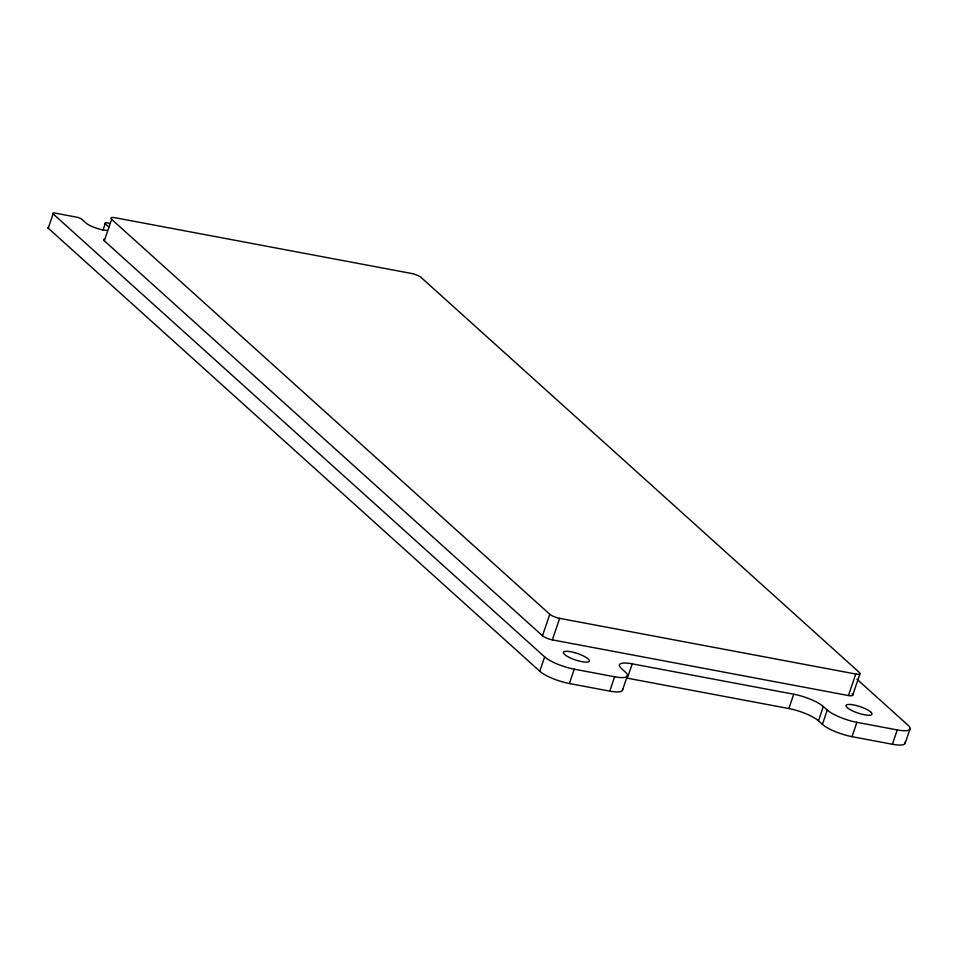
<?xml version="1.0" encoding="UTF-8"?>
<svg xmlns="http://www.w3.org/2000/svg" width="958" height="958" viewBox="0 0 958 958"><rect width="100%" height="100%" fill="white"/><g stroke="black" fill="none" stroke-linecap="round" stroke-linejoin="round"><path stroke-width="1.44" d="M622.46 688.862A23.435 5.784 18.7 0 1 609.767 691.125L569.387 683.533A23.435 5.784 18.7 0 1 539.773 671.247L48.247 228.196L53.097 213.862A3.904 0.97 18.7 0 1 54.893 213.071L76.796 217.191A3.904 0.97 18.7 0 1 81.741 219.238L86.567 223.525A13.675 3.377 18.7 0 0 107.068 230.387M103.009 230.171L105.212 223.657A3.904 0.97 18.7 0 1 107.009 222.867L109.93 223.418M852.045 693.975A7.808 1.928 18.7 0 1 848.465 695.544L552.371 639.872A7.808 1.928 18.7 0 1 542.491 635.777L104.326 240.829L111.619 219.322A7.808 1.928 18.7 0 1 115.2 217.753L411.293 273.425A7.808 1.928 18.7 0 1 421.173 277.521L859.338 672.456A7.808 1.928 18.7 0 1 855.745 674.025L559.652 618.353A7.808 1.928 18.7 0 1 549.784 614.258L111.619 219.322M542.491 635.777L549.784 614.258M539.773 671.247L544.635 656.901L53.097 213.862M552.371 639.872L559.652 618.353M569.387 683.533L574.249 669.187L614.617 676.779A23.435 5.784 18.7 0 0 625.382 672.085L621.455 668.54A23.435 5.784 18.7 0 1 632.22 663.846L793.727 694.215A23.435 5.784 18.7 0 1 823.341 706.501L827.269 710.046A23.435 5.784 18.7 0 0 856.883 722.332L897.263 729.924A23.435 5.784 18.7 0 0 908.028 725.218L856.955 679.21M609.767 691.125L614.617 676.779M622.604 689.868L627.466 675.522M632.22 663.846L627.37 678.192L788.877 708.549A23.435 5.784 18.7 0 1 818.491 720.847L822.419 724.38A23.435 5.784 18.7 0 0 852.021 736.666L892.401 744.258A23.435 5.784 18.7 0 0 905.094 742.007M788.877 708.549L793.727 694.215M818.491 720.847L823.341 706.501M822.419 724.38L827.269 710.046M848.465 695.544L855.745 674.025M852.716 695.221L859.997 673.702M852.021 736.666L856.883 722.332M892.401 744.258L897.263 729.924M905.25 743.013L910.1 728.667M105.212 223.657L108.853 226.926M574.249 669.187A23.435 5.784 18.7 0 1 544.635 656.901M104.326 240.829A7.808 1.928 18.7 0 1 104.087 239.201M48.247 228.196A3.904 0.97 18.7 0 1 48.116 227.381M574.656 652.638L572.094 652.003A13.675 3.377 18.7 0 0 564.334 654.242L565.567 655.272A13.675 3.377 18.7 0 0 581.865 661.655A13.675 3.377 18.7 0 0 588.847 659.643A13.675 3.377 18.7 0 0 574.656 652.638M871.05 712.309L869.816 711.279A13.675 3.377 18.7 0 0 847.77 704.513A13.675 3.377 18.7 0 0 858.105 713.099A13.675 3.377 18.7 0 0 871.05 712.309"/></g></svg>
